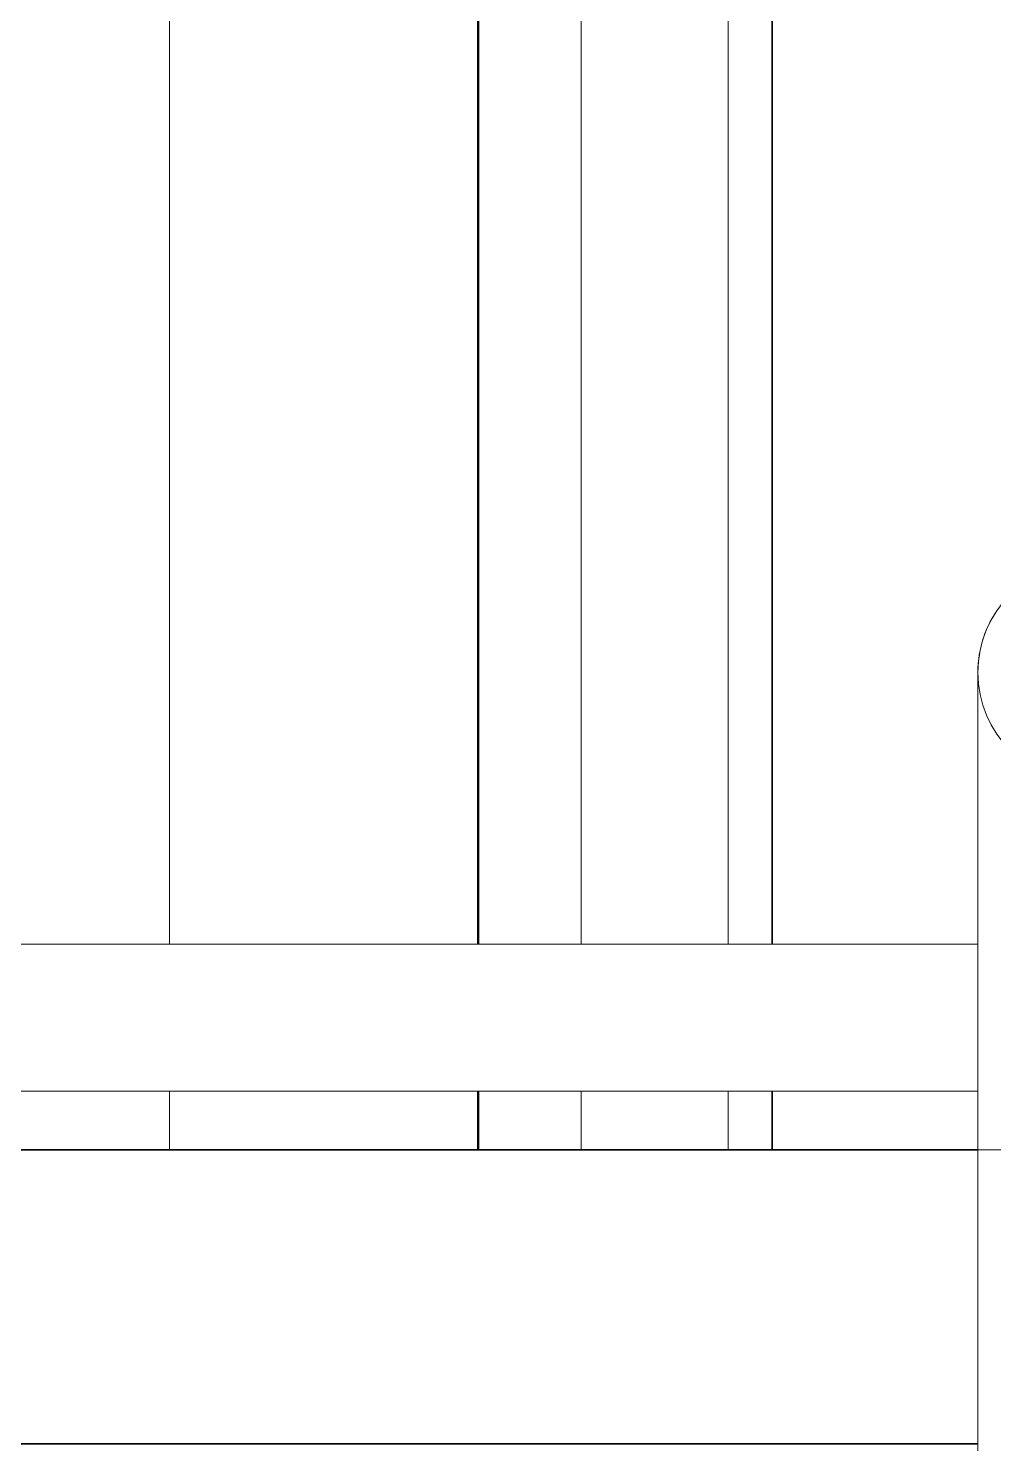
# Model space of a CAD drawing. Header units: millimetres. Extents: x -153298 to 620751, y -313239 to 250031.
# Drawn here: x 133694.6 to 134023.3, y -293996.8 to -293515 of the extents above; entities that cross this region are included whole.
import ezdxf

# ---------------------------------------------------------------- set-up
doc = ezdxf.new("R2010")
doc.units = ezdxf.units.MM
doc.linetypes.add('Centre', pattern=[31.75, 6.35, -4.7625, 15.875, -4.7625])
for name, color, linetype, lineweight in [('A-FLOR-E', 7, 'Continuous', 35), ('A-FLOR-HRAL', 7, 'Continuous', 25), ('A-FLOR-LEVL', 7, 'Continuous', 35), ('A-GLAZ-CURT', 7, 'Continuous', 9), ('A-GLAZ-CWMG', 7, 'Continuous', 35)]:
    doc.layers.add(name, color=color, linetype=linetype, lineweight=lineweight)

# ---------------------------------------------------------------- blocks, each defined once
blk = doc.blocks.new('Railing - RL7_Baluster Post-V26-2120-01 ENTRANCE 1 SECTION A')
at = {"layer": 'A-FLOR-HRAL', "color": 7, "lineweight": 9}
for p, q in [((-849367.37, 103162), (-849367.37, 102620)), ((-849367.37, 102620), (-849367.37, 103162)), ((-849317.37, 102620), (-849317.37, 103162)), ((-849317.37, 102620), (-849317.37, 103162)), ((-849367.37, 102570), (-849367.37, 102550)), ((-849367.37, 102550), (-849367.37, 102570)), ((-849317.37, 102550), (-849317.37, 102570)), ((-849317.37, 102550), (-849317.37, 102570))]:
    blk.add_line(p, q, dxfattribs=at)
blk = doc.blocks.new('Railing - Railing-6650173-2120-01 ENTRANCE 1 SECTION A')
at = {"layer": 'A-FLOR-HRAL', "color": 7, "lineweight": 9}
for p, q in [((-849232.37, 102620), (-850687.44, 102620)), ((-850307.37, 102620), (-849367.37, 102620)), ((-849232.37, 102620), (-850307.37, 102620)), ((-850307.37, 102620), (-849232.37, 102620)), ((-849317.37, 102620), (-849232.37, 102620)), ((-849232.37, 102570), (-850687.44, 102570)), ((-850307.37, 102570), (-849232.37, 102570)), ((-850307.37, 102570), (-849367.37, 102570)), ((-849232.37, 102570), (-850307.37, 102570)), ((-849317.37, 102570), (-849232.37, 102570))]:
    blk.add_line(p, q, dxfattribs=at)
at = {"color": 7}
blk.add_blockref('Railing - RL7_Baluster Post-V26-2120-01 ENTRANCE 1 SECTION A', (0, 0), dxfattribs=at)
blk = doc.blocks.new('DPA_CP_Fence Type D - Fence Post Left w MRTA Logo-V179-2120-01 ENTRANCE 1 SECTION A')
at = {"layer": 'A-GLAZ-CURT', "color": 7}
for p, q in [((-849507.53, 102620), (-849507.53, 103162)), ((-849507.53, 102550), (-849507.53, 102570))]:
    blk.add_line(p, q, dxfattribs=at)
blk = doc.blocks.new('Rectangular Mullion - Mullion_H-Beam-V181-2120-01 ENTRANCE 1 SECTION A')
at = {"layer": 'A-GLAZ-CWMG', "color": 7}
for p, q in [((-849402.44, 103162), (-849402.44, 102620)), ((-849402.41, 102620), (-849402.41, 103162)), ((-849302.44, 103162), (-849302.44, 102620)), ((-849302.41, 103162), (-849302.41, 102620)), ((-849402.64, 103000), (-849402.64, 102620)), ((-849402.62, 103000), (-849402.62, 102620)), ((-849402.64, 102570), (-849402.64, 102550)), ((-849402.62, 102570), (-849402.62, 102550)), ((-849402.44, 102570), (-849402.44, 102550)), ((-849402.41, 102550), (-849402.41, 102570)), ((-849302.44, 102570), (-849302.44, 102550)), ((-849302.41, 102570), (-849302.41, 102550))]:
    blk.add_line(p, q, dxfattribs=at)
blk = doc.blocks.new('Railing - 2800 _L_-10729080-2120-01 ENTRANCE 1 SECTION A')
at = {"layer": 'A-FLOR-HRAL', "color": 7, "lineweight": 9}
blk.add_line((-849232.37, 102625), (-849232.37, 102628.35), dxfattribs=at)
at = {"layer": 'A-FLOR-HRAL', "color": 7, "lineweight": 9, "flags": 128}
for points in [[(-849232.37, 102712.5), (-849232.34, 102714), (-849232.25, 102715.5), (-849232.1, 102716.99), (-849231.89, 102718.47), (-849231.63, 102719.95), (-849231.3, 102721.41), (-849230.91, 102722.86), (-849230.47, 102724.3), (-849229.97, 102725.71), (-849229.41, 102727.1), (-849228.8, 102728.47), (-849228.14, 102729.82), (-849227.42, 102731.13), (-849226.65, 102732.42)], [(-849232.37, 102628.5), (-849232.37, 102631.99), (-849232.37, 102635.47), (-849232.37, 102638.94), (-849232.37, 102642.38), (-849232.37, 102645.8), (-849232.37, 102649.18), (-849232.37, 102652.52), (-849232.37, 102655.82), (-849232.37, 102659.07), (-849232.37, 102662.27), (-849232.37, 102665.41), (-849232.37, 102668.48), (-849232.37, 102671.48), (-849232.37, 102674.41), (-849232.37, 102677.25), (-849232.37, 102680.02), (-849232.37, 102682.7), (-849232.37, 102685.28), (-849232.37, 102687.77), (-849232.37, 102690.16), (-849232.37, 102692.44), (-849232.37, 102694.62), (-849232.37, 102696.68), (-849232.37, 102698.63), (-849232.37, 102700.46), (-849232.37, 102702.17), (-849232.37, 102703.76), (-849232.37, 102705.22), (-849232.37, 102706.55), (-849232.37, 102707.76)]]:
    blk.add_lwpolyline(points, dxfattribs=at)
at = {"layer": 'A-FLOR-HRAL', "color": 7, "lineweight": 18}
blk.add_arc((-849194.87, 102712.5), 37.5, 90, 270, dxfattribs=at)
blk = doc.blocks.new('Railing - 2800 _L_-V381-2120-01 ENTRANCE 1 SECTION A')
at = {"layer": 'A-FLOR-HRAL', "color": 7, "lineweight": 9}
blk.add_line((-849232.37, 102625), (-849232.37, 101453.2), dxfattribs=at)
at = {"layer": 'A-FLOR-HRAL', "color": 7, "lineweight": 9, "flags": 128}
for points in [[(-849232.37, 102712.5), (-849232.34, 102714), (-849232.25, 102715.5), (-849232.1, 102716.99), (-849231.89, 102718.47), (-849231.63, 102719.95), (-849231.3, 102721.41), (-849230.91, 102722.86), (-849230.47, 102724.3), (-849229.97, 102725.71), (-849229.41, 102727.1), (-849228.8, 102728.47), (-849228.14, 102729.82), (-849227.42, 102731.13), (-849226.65, 102732.42)], [(-849232.37, 102625), (-849232.37, 102628.5), (-849232.37, 102631.99), (-849232.37, 102635.47), (-849232.37, 102638.94), (-849232.37, 102642.38), (-849232.37, 102645.8), (-849232.37, 102649.18), (-849232.37, 102652.52), (-849232.37, 102655.82), (-849232.37, 102659.07), (-849232.37, 102662.27), (-849232.37, 102665.41), (-849232.37, 102668.48), (-849232.37, 102671.48), (-849232.37, 102674.41), (-849232.37, 102677.25), (-849232.37, 102680.02), (-849232.37, 102682.7), (-849232.37, 102685.28), (-849232.37, 102687.77), (-849232.37, 102690.16), (-849232.37, 102692.44), (-849232.37, 102694.62), (-849232.37, 102696.68), (-849232.37, 102698.63), (-849232.37, 102700.46), (-849232.37, 102702.17), (-849232.37, 102703.76), (-849232.37, 102705.22), (-849232.37, 102706.55), (-849232.37, 102707.76), (-849232.37, 102708.83), (-849232.37, 102709.76), (-849232.37, 102710.56), (-849232.37, 102711.23), (-849232.37, 102711.75), (-849232.37, 102712.14)]]:
    blk.add_lwpolyline(points, dxfattribs=at)
at = {"layer": 'A-FLOR-HRAL', "color": 7, "lineweight": 18}
blk.add_arc((-849194.87, 102712.5), 37.5, 90, 270, dxfattribs=at)
blk = doc.blocks.new('Railing - Railing-17921675-2120-01 ENTRANCE 1 SECTION A')
at = {"color": 7}
for name in ['Railing - 2800 _L_-10729080-2120-01 ENTRANCE 1 SECTION A', 'Railing - 2800 _L_-V381-2120-01 ENTRANCE 1 SECTION A']:
    blk.add_blockref(name, (0, 0), dxfattribs=at)

msp = doc.modelspace()

# ---------------------------------------------------------------- linework, layer by layer
at = {"layer": 'A-FLOR-E', "color": 7}
for p, q in [((132622.9088, -293896.753), (134017.88, -293896.753)), ((133882.88, -293896.753), (133107.88, -293896.753)), ((134017.88, -293896.753), (133932.88, -293896.753)), ((134017.88, -293996.753), (132622.9088, -293996.753)), ((132622.9088, -293996.753), (134017.88, -293996.753))]:
    msp.add_line(p, q, dxfattribs=at)
at = {"layer": 'A-FLOR-LEVL', "color": 7, "linetype": 'Centre', "lineweight": 9}
msp.add_line((80346.0738, -293896.753), (142186.1125, -293896.753), dxfattribs=at)

# ---------------------------------------------------------------- block references
at = {"layer": 'A-FLOR-HRAL', "color": 7, "lineweight": 9}
for name in ['Railing - Railing-6650173-2120-01 ENTRANCE 1 SECTION A', 'Railing - Railing-17921675-2120-01 ENTRANCE 1 SECTION A']:
    msp.add_blockref(name, (983250.2539, -396446.753), dxfattribs=at)
at = {"layer": 'A-GLAZ-CURT', "color": 7}
msp.add_blockref('DPA_CP_Fence Type D - Fence Post Left w MRTA Logo-V179-2120-01 ENTRANCE 1 SECTION A', (983250.2539, -396446.753), dxfattribs=at)
at = {"layer": 'A-GLAZ-CWMG', "color": 7}
msp.add_blockref('Rectangular Mullion - Mullion_H-Beam-V181-2120-01 ENTRANCE 1 SECTION A', (983250.2539, -396446.753), dxfattribs=at)

doc.saveas('drawing.dxf')
